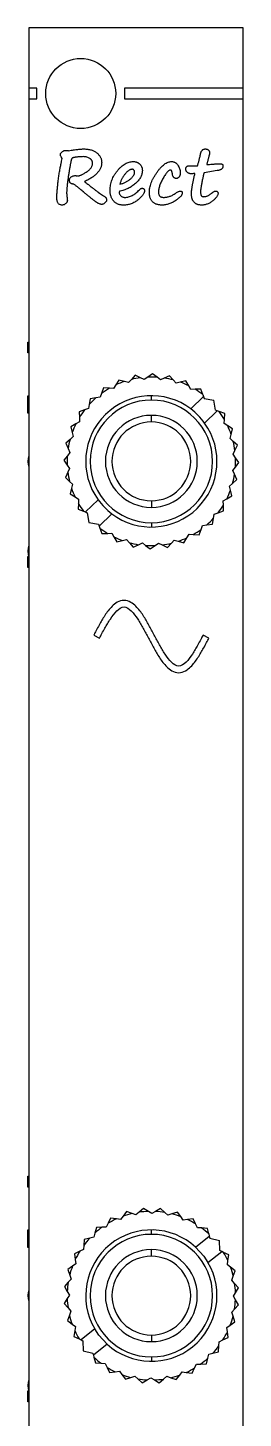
# Model space of a CAD drawing. Extents: x 340 to 677, y 434 to 562.
# Drawn here: x 513.7 to 523.5, y 498.6 to 562.1 of the extents above; entities that cross this region are included whole.
import ezdxf

# ---------------------------------------------------------------- set-up
doc = ezdxf.new("R2010")
doc.units = 0
doc.layers.get('0').update_dxf_attribs({"linetype": 'CONTINUOUS'})

msp = doc.modelspace()

# ---------------------------------------------------------------- linework, layer by layer
at = {"color": 7, "linetype": 'CONTINUOUS'}
for p, q in [((523.533, 562.119), (513.733, 562.119)), ((513.733, 562.119), (513.733, 559.369)), ((523.533, 559.369), (523.533, 562.119)), ((514.103, 559.369), (513.733, 559.369)), ((513.733, 559.369), (513.733, 558.869)), ((513.733, 558.869), (514.103, 558.869)), ((513.733, 558.869), (513.733, 436.869)), ((514.103, 558.869), (514.103, 559.369)), ((518.103, 559.369), (518.103, 558.869)), ((523.533, 559.369), (518.103, 559.369)), ((518.103, 558.869), (523.533, 558.869)), ((523.533, 558.869), (523.533, 559.369)), ((523.533, 436.869), (523.533, 558.869)), ((515.229, 556.032), (515.253, 556.154)), ((515.253, 556.154), (515.231, 556.193)), ((521.074, 555.817), (521.446, 555.817)), ((522.344, 555.596), (521.742, 555.489)), ((521.178, 555.453), (521.143, 555.453)), ((513.683, 547.269), (513.683, 547.769)), ((513.683, 547.769), (513.733, 547.769)), ((513.733, 547.269), (513.683, 547.269)), ((518.6, 546.251), (518.419, 546.059)), ((518.839, 546.137), (518.6, 546.251)), ((519.011, 546.055), (518.839, 546.137)), ((519.166, 546.165), (519.011, 546.055)), ((519.382, 546.318), (519.166, 546.165)), ((519.594, 546.16), (519.382, 546.318)), ((519.746, 546.046), (519.594, 546.16)), ((519.92, 546.124), (519.746, 546.046)), ((520.161, 546.232), (519.92, 546.124)), ((520.338, 546.035), (520.161, 546.232)), ((517.151, 545.671), (517.057, 545.424)), ((517.416, 545.657), (517.151, 545.671)), ((517.606, 545.647), (517.416, 545.657)), ((517.707, 545.808), (517.606, 545.647)), ((517.847, 546.032), (517.707, 545.808)), ((518.104, 545.967), (517.847, 546.032)), ((518.288, 545.92), (518.104, 545.967)), ((518.419, 546.059), (518.288, 545.92)), ((520.465, 545.894), (520.338, 546.035)), ((520.651, 545.936), (520.465, 545.894)), ((520.909, 545.996), (520.651, 545.936)), ((521.044, 545.768), (520.909, 545.996)), ((521.141, 545.604), (521.044, 545.768)), ((521.331, 545.61), (521.141, 545.604)), ((521.596, 545.618), (521.331, 545.61)), ((521.684, 545.368), (521.596, 545.618)), ((513.683, 544.519), (513.683, 545.319)), ((513.683, 545.319), (513.733, 545.319)), ((516.495, 544.92), (516.464, 544.732)), ((516.539, 545.181), (516.495, 544.92)), ((516.801, 545.219), (516.539, 545.181)), ((516.99, 545.246), (516.801, 545.219)), ((517.057, 545.424), (516.99, 545.246)), ((519.333, 545.119), (519.333, 545.319)), ((521.142, 544.713), (521.717, 545.274)), ((521.684, 545.368), (521.717, 545.274)), ((521.717, 545.274), (521.747, 545.189)), ((521.747, 545.189), (522.196, 545.113)), ((522.261, 544.663), (522.196, 545.113)), ((513.733, 544.519), (513.683, 544.519)), ((516.284, 544.669), (516.035, 544.581)), ((516.035, 544.581), (516.042, 544.316)), ((516.042, 544.316), (516.048, 544.126)), ((516.464, 544.732), (516.284, 544.669)), ((519.333, 544.119), (519.333, 544.419)), ((521.77, 544.069), (522.346, 544.63)), ((522.346, 544.63), (522.261, 544.663)), ((522.439, 544.595), (522.346, 544.63)), ((522.686, 544.501), (522.439, 544.595)), ((522.662, 544.046), (522.672, 544.236)), ((522.672, 544.236), (522.686, 544.501)), ((515.884, 544.029), (515.657, 543.894)), ((515.657, 543.894), (515.716, 543.636)), ((515.716, 543.636), (515.758, 543.45)), ((516.048, 544.126), (515.884, 544.029)), ((522.823, 543.945), (522.662, 544.046)), ((523.047, 543.805), (522.823, 543.945)), ((522.935, 543.364), (522.982, 543.548)), ((522.982, 543.548), (523.047, 543.805)), ((515.617, 543.323), (515.42, 543.146)), ((515.42, 543.146), (515.528, 542.905)), ((515.528, 542.905), (515.606, 542.731)), ((515.758, 543.45), (515.617, 543.323)), ((523.073, 543.233), (522.935, 543.364)), ((523.266, 543.052), (523.073, 543.233)), ((523.152, 542.813), (523.266, 543.052)), ((515.492, 542.579), (515.334, 542.367)), ((515.334, 542.367), (515.487, 542.151)), ((515.606, 542.731), (515.492, 542.579)), ((523.07, 542.641), (523.152, 542.813)), ((523.18, 542.486), (523.07, 542.641)), ((523.175, 542.059), (523.333, 542.271)), ((523.333, 542.271), (523.18, 542.486)), ((515.515, 541.824), (515.401, 541.586)), ((515.487, 542.151), (515.597, 541.996)), ((515.597, 541.996), (515.515, 541.824)), ((523.061, 541.906), (523.175, 542.059)), ((523.139, 541.733), (523.061, 541.906)), ((523.247, 541.491), (523.139, 541.733)), ((515.401, 541.586), (515.594, 541.404)), ((515.594, 541.404), (515.732, 541.273)), ((515.685, 541.089), (515.62, 540.833)), ((515.732, 541.273), (515.685, 541.089)), ((522.909, 541.187), (523.05, 541.314)), ((522.951, 541.002), (522.909, 541.187)), ((523.01, 540.744), (522.951, 541.002)), ((523.05, 541.314), (523.247, 541.491)), ((515.62, 540.833), (515.844, 540.692)), ((515.844, 540.692), (516.005, 540.591)), ((515.995, 540.401), (515.981, 540.137)), ((516.005, 540.591), (515.995, 540.401)), ((516.897, 540.569), (516.321, 540.007)), ((519.333, 540.519), (519.333, 540.219)), ((522.619, 540.511), (522.783, 540.608)), ((522.625, 540.321), (522.619, 540.511)), ((522.783, 540.608), (523.01, 540.744)), ((515.981, 540.137), (516.228, 540.043)), ((516.228, 540.043), (516.321, 540.007)), ((516.321, 540.007), (516.406, 539.975)), ((516.406, 539.975), (516.471, 539.525)), ((517.525, 539.925), (516.95, 539.363)), ((522.172, 539.717), (522.203, 539.905)), ((522.203, 539.905), (522.383, 539.968)), ((522.383, 539.968), (522.632, 540.057)), ((522.632, 540.057), (522.625, 540.321)), ((516.471, 539.525), (516.92, 539.449)), ((516.92, 539.449), (516.95, 539.363)), ((516.95, 539.363), (516.983, 539.269)), ((516.983, 539.269), (517.071, 539.02)), ((519.333, 539.519), (519.333, 539.319)), ((521.516, 538.966), (521.61, 539.214)), ((521.61, 539.214), (521.677, 539.391)), ((521.677, 539.391), (521.866, 539.419)), ((521.866, 539.419), (522.128, 539.456)), ((522.128, 539.456), (522.172, 539.717)), ((517.071, 539.02), (517.336, 539.028)), ((517.336, 539.028), (517.526, 539.033)), ((517.526, 539.033), (517.623, 538.869)), ((517.623, 538.869), (517.758, 538.642)), ((517.758, 538.642), (518.016, 538.701)), ((518.016, 538.701), (518.202, 538.744)), ((518.202, 538.744), (518.329, 538.602)), ((518.329, 538.602), (518.506, 538.405)), ((518.506, 538.405), (518.747, 538.514)), ((518.747, 538.514), (518.921, 538.591)), ((518.921, 538.591), (519.073, 538.478)), ((519.073, 538.478), (519.285, 538.319)), ((519.285, 538.319), (519.501, 538.472)), ((519.501, 538.472), (519.656, 538.583)), ((519.656, 538.583), (519.828, 538.501)), ((519.828, 538.501), (520.067, 538.386)), ((520.067, 538.386), (520.248, 538.579)), ((520.248, 538.579), (520.379, 538.717)), ((520.379, 538.717), (520.563, 538.67)), ((520.563, 538.67), (520.82, 538.605)), ((520.82, 538.605), (520.96, 538.829)), ((520.96, 538.829), (521.061, 538.99)), ((521.061, 538.99), (521.251, 538.98)), ((521.251, 538.98), (521.516, 538.966)), ((513.683, 537.469), (513.683, 537.969)), ((513.683, 537.969), (513.733, 537.969)), ((513.733, 537.469), (513.683, 537.469)), ((516.701, 534.389), (516.966, 534.248)), ((521.966, 534.248), (521.701, 534.389)), ((513.683, 509.169), (513.683, 509.669)), ((513.683, 509.669), (513.733, 509.669)), ((513.733, 509.169), (513.683, 509.169)), ((518.2, 508.055), (518.039, 507.845)), ((518.449, 507.966), (518.2, 508.055)), ((518.771, 508.027), (518.629, 507.902)), ((518.97, 508.202), (518.771, 508.027)), ((519.197, 508.066), (518.97, 508.202)), ((519.361, 507.969), (519.197, 508.066)), ((519.525, 508.064), (519.361, 507.969)), ((519.754, 508.197), (519.525, 508.064)), ((519.951, 508.019), (519.754, 508.197)), ((520.092, 507.891), (519.951, 508.019)), ((520.522, 508.038), (520.272, 507.953)), ((520.68, 507.826), (520.522, 508.038)), ((517.083, 507.342), (516.818, 507.329)), ((517.273, 507.352), (517.083, 507.342)), ((517.357, 507.522), (517.273, 507.352)), ((517.473, 507.76), (517.357, 507.522)), ((517.735, 507.721), (517.473, 507.76)), ((517.924, 507.694), (517.735, 507.721)), ((518.039, 507.845), (517.924, 507.694)), ((518.629, 507.902), (518.449, 507.966)), ((520.272, 507.953), (520.092, 507.891)), ((520.794, 507.673), (520.68, 507.826)), ((520.982, 507.698), (520.794, 507.673)), ((521.245, 507.733), (520.982, 507.698)), ((521.358, 507.494), (521.245, 507.733)), ((521.439, 507.322), (521.358, 507.494)), ((513.683, 506.419), (513.683, 507.219)), ((513.683, 507.219), (513.733, 507.219)), ((516.26, 506.779), (516.243, 506.514)), ((516.517, 506.843), (516.26, 506.779)), ((516.701, 506.889), (516.517, 506.843)), ((516.75, 507.073), (516.701, 506.889)), ((516.818, 507.329), (516.75, 507.073)), ((519.333, 507.019), (519.333, 507.219)), ((521.357, 506.434), (521.982, 506.939)), ((521.629, 507.309), (521.439, 507.322)), ((521.893, 507.292), (521.629, 507.309)), ((521.958, 507.036), (521.893, 507.292)), ((521.958, 507.036), (521.982, 506.939)), ((521.982, 506.939), (522.004, 506.851)), ((522.004, 506.851), (522.444, 506.734)), ((522.466, 506.28), (522.444, 506.734)), ((513.733, 506.419), (513.683, 506.419)), ((516.059, 506.243), (515.82, 506.13)), ((515.82, 506.13), (515.854, 505.867)), ((516.231, 506.325), (516.059, 506.243)), ((516.243, 506.514), (516.231, 506.325)), ((519.333, 506.019), (519.333, 506.319)), ((521.923, 505.734), (522.548, 506.239)), ((522.548, 506.239), (522.466, 506.28)), ((522.637, 506.196), (522.548, 506.239)), ((522.875, 506.079), (522.637, 506.196)), ((522.836, 505.817), (522.875, 506.079)), ((515.727, 505.565), (515.514, 505.407)), ((515.879, 505.679), (515.727, 505.565)), ((515.854, 505.867), (515.879, 505.679)), ((522.808, 505.629), (522.836, 505.817)), ((522.959, 505.513), (522.808, 505.629)), ((523.17, 505.352), (522.959, 505.513)), ((515.533, 504.836), (515.356, 504.64)), ((515.514, 505.407), (515.6, 505.157)), ((515.661, 504.977), (515.533, 504.836)), ((515.6, 505.157), (515.661, 504.977)), ((523.017, 504.924), (523.081, 505.103)), ((523.142, 504.781), (523.017, 504.924)), ((523.081, 505.103), (523.17, 505.352)), ((515.356, 504.64), (515.488, 504.411)), ((515.584, 504.246), (515.486, 504.083)), ((515.488, 504.411), (515.584, 504.246)), ((523.083, 504.192), (523.181, 504.355)), ((523.179, 504.027), (523.083, 504.192)), ((523.317, 504.582), (523.142, 504.781)), ((523.181, 504.355), (523.317, 504.582)), ((515.486, 504.083), (515.35, 503.855)), ((515.35, 503.855), (515.525, 503.657)), ((515.525, 503.657), (515.65, 503.514)), ((523.006, 503.461), (523.134, 503.602)), ((523.134, 503.602), (523.311, 503.798)), ((523.311, 503.798), (523.179, 504.027)), ((515.586, 503.335), (515.497, 503.085)), ((515.497, 503.085), (515.708, 502.924)), ((515.65, 503.514), (515.586, 503.335)), ((515.708, 502.924), (515.859, 502.809)), ((522.94, 502.872), (523.153, 503.03)), ((523.067, 503.28), (523.006, 503.461)), ((523.153, 503.03), (523.067, 503.28)), ((515.831, 502.621), (515.792, 502.359)), ((515.792, 502.359), (516.03, 502.242)), ((515.859, 502.809), (515.831, 502.621)), ((516.744, 502.704), (516.119, 502.198)), ((519.333, 502.419), (519.333, 502.119)), ((522.608, 502.194), (522.847, 502.308)), ((522.788, 502.759), (522.94, 502.872)), ((522.813, 502.57), (522.788, 502.759)), ((522.847, 502.308), (522.813, 502.57)), ((516.03, 502.242), (516.119, 502.198)), ((516.119, 502.198), (516.201, 502.158)), ((516.201, 502.158), (516.223, 501.704)), ((516.223, 501.704), (516.663, 501.586)), ((517.31, 502.004), (516.685, 501.498)), ((522.15, 501.594), (522.407, 501.659)), ((522.407, 501.659), (522.424, 501.923)), ((522.424, 501.923), (522.436, 502.113)), ((522.436, 502.113), (522.608, 502.194)), ((516.663, 501.586), (516.685, 501.498)), ((516.685, 501.498), (516.709, 501.402)), ((516.709, 501.402), (516.774, 501.145)), ((516.774, 501.145), (517.038, 501.128)), ((517.038, 501.128), (517.228, 501.116)), ((517.228, 501.116), (517.309, 500.944)), ((519.333, 501.419), (519.333, 501.219)), ((521.31, 500.915), (521.394, 501.086)), ((521.394, 501.086), (521.584, 501.095)), ((521.584, 501.095), (521.849, 501.108)), ((521.849, 501.108), (521.917, 501.364)), ((521.917, 501.364), (521.966, 501.548)), ((521.966, 501.548), (522.15, 501.594)), ((517.309, 500.944), (517.422, 500.705)), ((517.422, 500.705), (517.685, 500.74)), ((517.685, 500.74), (517.873, 500.765)), ((517.873, 500.765), (517.987, 500.612)), ((517.987, 500.612), (518.145, 500.399)), ((518.145, 500.399), (518.395, 500.485)), ((518.395, 500.485), (518.575, 500.546)), ((518.575, 500.546), (518.716, 500.419)), ((518.716, 500.419), (518.913, 500.241)), ((518.913, 500.241), (519.142, 500.374)), ((519.142, 500.374), (519.306, 500.469)), ((519.306, 500.469), (519.47, 500.371)), ((519.47, 500.371), (519.697, 500.235)), ((519.697, 500.235), (519.896, 500.41)), ((519.896, 500.41), (520.038, 500.536)), ((520.038, 500.536), (520.218, 500.472)), ((520.218, 500.472), (520.467, 500.383)), ((520.467, 500.383), (520.628, 500.593)), ((520.628, 500.593), (520.743, 500.744)), ((520.743, 500.744), (520.932, 500.716)), ((520.932, 500.716), (521.194, 500.678)), ((521.194, 500.678), (521.31, 500.915)), ((513.683, 499.369), (513.683, 499.869)), ((513.683, 499.869), (513.733, 499.869)), ((513.733, 499.369), (513.683, 499.369))]:
    msp.add_line(p, q, dxfattribs=at)
at = {"color": 7, "linetype": 'CONTINUOUS', "flags": 128}
for points in [[(513.733, 542.588), (513.698, 542.465), (513.683, 542.319)], [(513.683, 542.319), (513.698, 542.172), (513.733, 542.049)], [(513.733, 538.488), (513.698, 538.365), (513.683, 538.219)], [(513.683, 538.219), (513.698, 538.072), (513.726, 537.969)], [(521.357, 506.434), (521.728, 506.027), (521.923, 505.734)], [(513.733, 504.488), (513.698, 504.365), (513.683, 504.219)], [(513.683, 504.219), (513.698, 504.072), (513.733, 503.949)], [(517.31, 502.004), (516.939, 502.411), (516.744, 502.704)], [(513.733, 500.388), (513.698, 500.265), (513.683, 500.119)], [(513.683, 500.119), (513.698, 499.972), (513.726, 499.869)]]:
    msp.add_lwpolyline(points, dxfattribs=at)
at = {"color": 7, "linetype": 'CONTINUOUS'}
msp.add_circle((516.103, 559.119), 1.6, dxfattribs=at)
for centre, radius, start, end in [((519.333, 542.319), 3.85, 97.37559, 103.74334), ((519.333, 542.319), 3.85, 86.12559, 92.49334), ((519.333, 542.319), 3.85, 74.87559, 81.24334), ((519.333, 542.319), 3.85, 119.87559, 126.24334), ((519.333, 542.319), 3.85, 108.62559, 114.99334), ((519.333, 542.319), 3.85, 63.62559, 69.99334), ((519.333, 542.319), 3.85, 52.37559, 58.74334), ((519.333, 542.319), 3, 52.93639, 215.68254), ((519.333, 542.319), 3.85, 131.12559, 137.49334), ((519.333, 542.319), 2.8, 90, 270), ((519.333, 542.319), 2.8, 270, 90), ((519.333, 542.319), 3.85, 142.37559, 148.74334), ((519.333, 542.319), 2.1, 90, 270), ((519.333, 542.319), 2.1, 270, 90), ((519.333, 542.319), 3, 35.68254, 52.93639), ((519.333, 542.319), 3.85, 29.87559, 36.24334), ((519.333, 542.319), 3.85, 153.62559, 159.99334), ((519.333, 542.319), 3, 232.93639, 35.68254), ((519.333, 542.319), 1.8, 90, 270), ((519.333, 542.319), 1.8, 270, 90), ((519.333, 542.319), 3.85, 18.62559, 24.99334), ((519.333, 542.319), 3.85, 164.87559, 171.24334), ((519.333, 542.319), 3.85, 7.37559, 13.74334), ((519.333, 542.319), 3.85, 176.12559, 182.49334), ((519.333, 542.319), 3.85, 356.12559, 2.49334), ((519.333, 542.319), 3.85, 187.37559, 193.74334), ((519.333, 542.319), 3.85, 344.87559, 351.24334), ((519.333, 542.319), 3.85, 198.62559, 204.99334), ((519.333, 542.319), 3.85, 333.62559, 339.99334), ((519.333, 542.319), 3.85, 209.87559, 216.24334), ((519.333, 542.319), 3, 215.68254, 232.93639), ((519.333, 542.319), 3.85, 322.37559, 328.74334), ((519.333, 542.319), 3.85, 232.37559, 238.74334), ((519.333, 542.319), 3.85, 299.87559, 306.24334), ((519.333, 542.319), 3.85, 311.12559, 317.49334), ((519.333, 542.319), 3.85, 243.62559, 249.99334), ((519.333, 542.319), 3.85, 254.87559, 261.24334), ((519.333, 542.319), 3.85, 266.12559, 272.49334), ((519.333, 542.319), 3.85, 277.37559, 283.74334), ((519.333, 542.319), 3.85, 288.62559, 294.99334), ((519.333, 504.219), 3.85, 92.02715, 98.39491), ((519.333, 504.219), 3.85, 80.77715, 87.14491), ((519.333, 504.219), 3.85, 125.77715, 132.14491), ((519.333, 504.219), 3.85, 114.52715, 120.89491), ((519.333, 504.219), 3.85, 103.27715, 109.64491), ((519.333, 504.219), 3.85, 69.52715, 75.89491), ((519.333, 504.219), 3.85, 58.27715, 64.64491), ((519.333, 504.219), 3.85, 137.02715, 143.39491), ((519.333, 504.219), 3, 47.58796, 210.3341), ((519.333, 504.219), 2.8, 90, 270), ((519.333, 504.219), 2.8, 270, 90), ((519.333, 504.219), 3.85, 47.02715, 53.39491), ((519.333, 504.219), 3.85, 148.27715, 154.64491), ((519.333, 504.219), 2.1, 90, 270), ((519.333, 504.219), 2.1, 270, 90), ((519.333, 504.219), 3.85, 24.52715, 30.89491), ((519.333, 504.219), 3.85, 159.52715, 165.89491), ((519.333, 504.219), 3, 227.58796, 30.3341), ((519.333, 504.219), 1.8, 90, 270), ((519.333, 504.219), 1.8, 270, 90), ((519.333, 504.219), 3.85, 13.27715, 19.64491), ((519.333, 504.219), 3.85, 170.77715, 177.14491), ((519.333, 504.219), 3.85, 2.02715, 8.39491), ((519.333, 504.219), 3.85, 182.02715, 188.39491), ((519.333, 504.219), 3.85, 350.77715, 357.14491), ((519.333, 504.219), 3.85, 193.27715, 199.64491), ((519.333, 504.219), 3.85, 339.52715, 345.89491), ((519.333, 504.219), 3.85, 204.52715, 210.89491), ((519.333, 504.219), 3.85, 328.27715, 334.64491), ((519.333, 504.219), 3.85, 317.02715, 323.39491), ((519.333, 504.219), 3.85, 227.02715, 233.39491), ((519.333, 504.219), 3.85, 305.77715, 312.14491), ((519.333, 504.219), 3.85, 238.27715, 244.64491), ((519.333, 504.219), 3.85, 249.52715, 255.89491), ((519.333, 504.219), 3.85, 260.77715, 267.14491), ((519.333, 504.219), 3.85, 272.02715, 278.39491), ((519.333, 504.219), 3.85, 283.27715, 289.64491), ((519.333, 504.219), 3.85, 294.52715, 300.89491)]:
    msp.add_arc(centre, radius, start, end, dxfattribs=at)
for points, knots in [([(515.172, 556.318), (515.173, 556.331), (515.175, 556.358), (515.192, 556.395), (515.219, 556.43), (515.255, 556.46), (515.295, 556.486), (515.334, 556.504), (515.372, 556.517), (515.397, 556.518), (515.408, 556.519)], [0, 0, 0, 0, 0.116802, 0.236551, 0.362522, 0.505744, 0.650765, 0.778992, 0.89551, 1, 1, 1, 1]), ([(515.231, 556.193), (515.222, 556.206), (515.206, 556.23), (515.187, 556.264), (515.175, 556.292), (515.173, 556.31), (515.172, 556.318)], [0, 0, 0, 0, 0.338004, 0.613124, 0.832746, 1, 1, 1, 1]), ([(515.408, 556.519), (515.42, 556.519), (515.446, 556.519), (515.472, 556.516), (515.487, 556.514)], [0, 0, 0, 0, 0.444921, 1, 1, 1, 1]), ([(516.218, 556.234), (516.183, 556.234), (516.116, 556.233), (516.022, 556.228), (515.938, 556.22), (515.875, 556.21), (515.83, 556.201), (515.802, 556.195), (515.778, 556.19), (515.757, 556.185), (515.741, 556.181), (515.728, 556.176), (515.719, 556.173), (515.711, 556.169), (515.706, 556.161), (515.698, 556.15), (515.691, 556.134), (515.683, 556.118), (515.677, 556.099), (515.671, 556.076), (515.663, 556.046), (515.655, 556.006), (515.645, 555.959), (515.634, 555.903), (515.622, 555.84), (515.604, 555.743), (515.581, 555.613), (515.555, 555.451), (515.53, 555.28), (515.511, 555.135), (515.496, 555.019), (515.487, 554.938), (515.479, 554.862), (515.472, 554.792), (515.467, 554.728), (515.464, 554.67), (515.461, 554.619), (515.46, 554.586), (515.46, 554.571)], [0, 0, 0, 0, 0.04922, 0.093576, 0.133149, 0.167824, 0.183129, 0.196551, 0.208271, 0.217934, 0.226177, 0.232328, 0.236855, 0.239588, 0.244239, 0.250351, 0.258526, 0.268283, 0.275472, 0.286613, 0.301335, 0.320044, 0.342795, 0.369315, 0.399605, 0.433711, 0.507455, 0.58459, 0.665129, 0.749083, 0.790418, 0.828877, 0.864463, 0.897181, 0.92727, 0.954271, 0.978672, 1, 1, 1, 1]), ([(515.487, 556.514), (515.494, 556.513), (515.507, 556.511), (515.524, 556.509), (515.536, 556.508), (515.543, 556.507), (515.545, 556.507)], [0, 0, 0, 0, 0.371491, 0.664416, 0.871369, 1, 1, 1, 1]), ([(515.545, 556.507), (515.585, 556.513), (515.662, 556.525), (515.773, 556.542), (515.875, 556.555), (515.967, 556.566), (516.05, 556.576), (516.124, 556.581), (516.188, 556.586), (516.228, 556.587), (516.246, 556.587)], [0, 0, 0, 0, 0.172211, 0.331376, 0.476605, 0.608022, 0.726433, 0.831028, 0.921979, 1, 1, 1, 1]), ([(516.646, 555.947), (516.646, 555.957), (516.645, 555.976), (516.64, 556.004), (516.63, 556.031), (516.617, 556.057), (516.599, 556.082), (516.578, 556.106), (516.553, 556.129), (516.516, 556.158), (516.461, 556.189), (516.387, 556.216), (516.305, 556.231), (516.248, 556.233), (516.218, 556.234)], [0, 0, 0, 0, 0.051151, 0.101363, 0.1509, 0.202052, 0.254525, 0.310642, 0.369175, 0.431295, 0.562142, 0.697973, 0.843091, 1, 1, 1, 1]), ([(516.246, 556.587), (516.277, 556.586), (516.337, 556.585), (516.424, 556.576), (516.507, 556.562), (516.584, 556.543), (516.657, 556.518), (516.724, 556.486), (516.787, 556.449), (516.844, 556.407), (516.895, 556.36), (516.94, 556.311), (516.978, 556.259), (517.01, 556.204), (517.033, 556.146), (517.051, 556.086), (517.061, 556.023), (517.062, 555.98), (517.063, 555.959)], [0, 0, 0, 0, 0.080011, 0.155993, 0.2283, 0.297343, 0.363736, 0.428089, 0.491001, 0.552803, 0.613115, 0.67065, 0.726377, 0.780499, 0.834492, 0.888402, 0.943419, 1, 1, 1, 1]), ([(521.446, 555.817), (521.452, 555.836), (521.463, 555.874), (521.48, 555.933), (521.497, 555.996), (521.515, 556.063), (521.532, 556.135), (521.55, 556.21), (521.568, 556.29), (521.58, 556.345), (521.586, 556.373)], [0, 0, 0, 0, 0.100375, 0.207704, 0.321769, 0.443662, 0.571487, 0.707162, 0.8505, 1, 1, 1, 1]), ([(521.586, 556.373), (521.59, 556.39), (521.598, 556.422), (521.616, 556.466), (521.637, 556.503), (521.663, 556.533), (521.691, 556.558), (521.725, 556.574), (521.762, 556.585), (521.788, 556.586), (521.801, 556.587)], [0, 0, 0, 0, 0.156469, 0.298127, 0.42611, 0.544091, 0.655691, 0.765809, 0.878691, 1, 1, 1, 1]), ([(521.801, 556.587), (521.816, 556.586), (521.844, 556.585), (521.884, 556.574), (521.919, 556.555), (521.947, 556.53), (521.97, 556.501), (521.987, 556.47), (521.997, 556.436), (521.998, 556.413), (521.999, 556.402)], [0, 0, 0, 0, 0.146541, 0.281073, 0.407331, 0.533196, 0.657386, 0.772514, 0.886523, 1, 1, 1, 1]), ([(521.999, 556.402), (521.999, 556.4), (521.998, 556.396), (521.997, 556.386), (521.994, 556.374), (521.99, 556.357), (521.985, 556.338), (521.98, 556.313), (521.972, 556.286), (521.965, 556.255), (521.955, 556.22), (521.946, 556.182), (521.934, 556.139), (521.922, 556.093), (521.908, 556.044), (521.895, 555.99), (521.879, 555.933), (521.868, 555.894), (521.863, 555.874)], [0, 0, 0, 0, 0.009222, 0.025967, 0.050452, 0.08051, 0.118345, 0.163532, 0.215611, 0.274367, 0.339802, 0.412803, 0.493606, 0.580852, 0.675014, 0.776505, 0.884913, 1, 1, 1, 1]), ([(515.012, 554.349), (515.012, 554.372), (515.012, 554.42), (515.015, 554.497), (515.02, 554.579), (515.026, 554.669), (515.035, 554.764), (515.045, 554.867), (515.057, 554.976), (515.075, 555.129), (515.099, 555.317), (515.133, 555.533), (515.168, 555.736), (515.195, 555.866), (515.209, 555.928)], [0, 0, 0, 0, 0.043679, 0.091465, 0.143386, 0.199464, 0.260028, 0.324746, 0.393658, 0.466734, 0.613157, 0.750829, 0.879714, 1, 1, 1, 1]), ([(515.209, 555.928), (515.212, 555.946), (515.219, 555.981), (515.226, 556.016), (515.229, 556.032)], [0, 0, 0, 0, 0.531597, 1, 1, 1, 1]), ([(515.966, 555.35), (515.976, 555.351), (515.998, 555.353), (516.033, 555.362), (516.073, 555.376), (516.12, 555.396), (516.171, 555.422), (516.229, 555.453), (516.292, 555.49), (516.359, 555.53), (516.425, 555.574), (516.484, 555.622), (516.534, 555.672), (516.575, 555.723), (516.607, 555.777), (516.63, 555.832), (516.644, 555.889), (516.645, 555.928), (516.646, 555.947)], [0, 0, 0, 0, 0.03077, 0.068145, 0.112611, 0.164457, 0.224555, 0.292342, 0.367895, 0.451717, 0.53648, 0.614274, 0.686916, 0.754902, 0.818169, 0.879353, 0.939633, 1, 1, 1, 1]), ([(517.063, 555.959), (517.062, 555.938), (517.061, 555.896), (517.05, 555.833), (517.034, 555.771), (517.011, 555.71), (516.98, 555.65), (516.943, 555.591), (516.9, 555.532), (516.85, 555.475), (516.794, 555.42), (516.734, 555.366), (516.669, 555.316), (516.6, 555.268), (516.526, 555.222), (516.447, 555.18), (516.365, 555.139), (516.307, 555.114), (516.278, 555.102)], [0, 0, 0, 0, 0.05144, 0.102638, 0.154549, 0.207315, 0.262004, 0.318779, 0.377641, 0.439762, 0.50375, 0.569286, 0.636069, 0.704593, 0.775066, 0.84784, 0.922765, 1, 1, 1, 1]), ([(517.448, 554.705), (517.448, 554.744), (517.45, 554.823), (517.467, 554.939), (517.493, 555.054), (517.53, 555.166), (517.578, 555.277), (517.636, 555.385), (517.705, 555.492), (517.782, 555.595), (517.865, 555.691), (517.951, 555.776), (518.039, 555.848), (518.128, 555.907), (518.22, 555.953), (518.312, 555.985), (518.406, 556.006), (518.47, 556.009), (518.501, 556.01)], [0, 0, 0, 0, 0.064451, 0.128353, 0.192432, 0.257074, 0.322629, 0.389682, 0.459077, 0.530704, 0.601204, 0.667278, 0.729031, 0.787398, 0.842542, 0.896014, 0.948089, 1, 1, 1, 1]), ([(518.458, 555.657), (518.445, 555.656), (518.42, 555.655), (518.381, 555.644), (518.341, 555.627), (518.301, 555.603), (518.26, 555.571), (518.217, 555.535), (518.174, 555.49), (518.13, 555.44), (518.088, 555.386), (518.049, 555.33), (518.013, 555.274), (517.982, 555.217), (517.954, 555.159), (517.93, 555.099), (517.91, 555.04), (517.9, 554.999), (517.894, 554.979)], [0, 0, 0, 0, 0.0401557, 0.083134, 0.1291015, 0.1796934, 0.2352298, 0.2961134, 0.3625863, 0.4357176, 0.5107245, 0.5840153, 0.655367, 0.7262056, 0.795793, 0.8639096, 0.9322443, 1, 1, 1, 1]), ([(518.922, 555.601), (518.921, 555.576), (518.919, 555.527), (518.906, 555.453), (518.883, 555.381), (518.852, 555.309), (518.812, 555.239), (518.763, 555.169), (518.705, 555.101), (518.639, 555.034), (518.567, 554.97), (518.488, 554.91), (518.405, 554.856), (518.317, 554.807), (518.223, 554.763), (518.125, 554.725), (518.022, 554.691), (517.951, 554.673), (517.915, 554.665)], [0, 0, 0, 0, 0.050053, 0.100453, 0.151302, 0.203962, 0.259058, 0.316386, 0.377176, 0.441345, 0.507559, 0.574036, 0.641342, 0.709509, 0.779296, 0.850865, 0.924163, 1, 1, 1, 1]), ([(518.569, 555.525), (518.569, 555.534), (518.568, 555.552), (518.562, 555.576), (518.553, 555.6), (518.538, 555.619), (518.522, 555.636), (518.503, 555.648), (518.481, 555.656), (518.466, 555.657), (518.458, 555.657)], [0, 0, 0, 0, 0.140491, 0.271382, 0.398119, 0.524802, 0.645888, 0.7625, 0.877367, 1, 1, 1, 1]), ([(518.501, 556.01), (518.517, 556.009), (518.547, 556.009), (518.591, 556.003), (518.633, 555.993), (518.673, 555.981), (518.71, 555.963), (518.745, 555.942), (518.777, 555.917), (518.807, 555.889), (518.833, 555.858), (518.857, 555.826), (518.877, 555.792), (518.894, 555.756), (518.907, 555.72), (518.916, 555.681), (518.921, 555.641), (518.921, 555.614), (518.922, 555.601)], [0, 0, 0, 0, 0.070278, 0.13796, 0.202942, 0.266414, 0.328887, 0.390141, 0.451655, 0.514814, 0.577562, 0.638161, 0.698369, 0.757109, 0.816968, 0.876574, 0.937345, 1, 1, 1, 1]), ([(519.242, 554.596), (519.244, 554.632), (519.246, 554.705), (519.263, 554.815), (519.29, 554.927), (519.328, 555.041), (519.377, 555.157), (519.437, 555.275), (519.507, 555.396), (519.586, 555.515), (519.67, 555.629), (519.756, 555.73), (519.842, 555.816), (519.927, 555.886), (520.012, 555.941), (520.097, 555.98), (520.182, 556.005), (520.239, 556.008), (520.267, 556.01)], [0, 0, 0, 0, 0.057453, 0.116795, 0.178313, 0.242751, 0.309925, 0.38067, 0.455166, 0.533917, 0.611136, 0.682066, 0.746336, 0.805213, 0.858988, 0.908538, 0.955311, 1, 1, 1, 1]), ([(520.212, 555.625), (520.201, 555.624), (520.176, 555.621), (520.139, 555.602), (520.101, 555.572), (520.059, 555.53), (520.016, 555.477), (519.97, 555.413), (519.92, 555.338), (519.87, 555.252), (519.822, 555.163), (519.778, 555.075), (519.741, 554.989), (519.712, 554.906), (519.688, 554.826), (519.671, 554.749), (519.662, 554.674), (519.66, 554.625), (519.659, 554.602)], [0, 0, 0, 0, 0.028127, 0.06103, 0.100865, 0.149079, 0.205109, 0.270489, 0.345102, 0.428657, 0.514635, 0.595953, 0.672785, 0.745585, 0.814098, 0.87918, 0.94125, 1, 1, 1, 1]), ([(520.293, 555.463), (520.291, 555.476), (520.288, 555.499), (520.281, 555.532), (520.273, 555.56), (520.264, 555.584), (520.253, 555.602), (520.241, 555.615), (520.227, 555.624), (520.217, 555.625), (520.212, 555.625)], [0, 0, 0, 0, 0.19774, 0.371472, 0.518968, 0.647125, 0.753576, 0.844689, 0.924223, 1, 1, 1, 1]), ([(520.267, 556.01), (520.28, 556.009), (520.306, 556.008), (520.344, 556), (520.381, 555.988), (520.416, 555.97), (520.449, 555.947), (520.482, 555.92), (520.512, 555.887), (520.55, 555.837), (520.59, 555.771), (520.626, 555.688), (520.649, 555.603), (520.651, 555.545), (520.653, 555.516)], [0, 0, 0, 0, 0.057699, 0.11345, 0.169694, 0.226089, 0.284919, 0.346429, 0.410908, 0.480016, 0.617782, 0.748714, 0.874939, 1, 1, 1, 1]), ([(520.909, 555.672), (520.909, 555.683), (520.91, 555.705), (520.919, 555.735), (520.931, 555.761), (520.95, 555.782), (520.974, 555.798), (521.003, 555.81), (521.037, 555.816), (521.062, 555.817), (521.074, 555.817)], [0, 0, 0, 0, 0.135458, 0.256905, 0.367963, 0.47768, 0.589004, 0.711116, 0.846705, 1, 1, 1, 1]), ([(521.143, 555.453), (521.13, 555.454), (521.104, 555.455), (521.065, 555.465), (521.026, 555.482), (520.987, 555.504), (520.952, 555.533), (520.926, 555.573), (520.912, 555.62), (520.91, 555.654), (520.909, 555.672)], [0, 0, 0, 0, 0.106707, 0.217592, 0.336004, 0.463118, 0.59096, 0.716215, 0.849749, 1, 1, 1, 1]), ([(521.863, 555.874), (521.905, 555.877), (521.986, 555.883), (522.099, 555.891), (522.196, 555.898), (522.278, 555.903), (522.345, 555.908), (522.397, 555.911), (522.433, 555.913), (522.452, 555.913), (522.459, 555.914)], [0, 0, 0, 0, 0.215042, 0.404, 0.567773, 0.705464, 0.817969, 0.904399, 0.964807, 1, 1, 1, 1]), ([(522.608, 555.787), (522.607, 555.775), (522.606, 555.751), (522.592, 555.717), (522.571, 555.688), (522.542, 555.662), (522.504, 555.64), (522.458, 555.621), (522.404, 555.606), (522.365, 555.599), (522.344, 555.596)], [0, 0, 0, 0, 0.1019245, 0.1999079, 0.2998416, 0.4074533, 0.5285827, 0.6673306, 0.8236804, 1, 1, 1, 1]), ([(522.459, 555.914), (522.473, 555.913), (522.498, 555.913), (522.532, 555.908), (522.559, 555.9), (522.579, 555.889), (522.593, 555.87), (522.602, 555.848), (522.607, 555.819), (522.607, 555.798), (522.608, 555.787)], [0, 0, 0, 0, 0.179534, 0.325969, 0.44423, 0.538404, 0.626184, 0.729786, 0.852754, 1, 1, 1, 1]), ([(515.589, 555.163), (515.59, 555.177), (515.591, 555.204), (515.608, 555.243), (515.634, 555.279), (515.67, 555.309), (515.711, 555.336), (515.756, 555.355), (515.805, 555.366), (515.838, 555.368), (515.855, 555.369)], [0, 0, 0, 0, 0.110356, 0.220089, 0.336406, 0.464754, 0.599054, 0.73115, 0.863005, 1, 1, 1, 1]), ([(515.767, 554.984), (515.753, 554.985), (515.727, 554.986), (515.69, 554.994), (515.658, 555.008), (515.632, 555.028), (515.612, 555.054), (515.598, 555.086), (515.59, 555.123), (515.589, 555.149), (515.589, 555.163)], [0, 0, 0, 0, 0.14532, 0.272594, 0.389985, 0.500478, 0.6099, 0.725721, 0.85468, 1, 1, 1, 1]), ([(516.229, 554.626), (516.204, 554.647), (516.154, 554.689), (516.082, 554.748), (516.016, 554.801), (515.956, 554.849), (515.901, 554.891), (515.851, 554.927), (515.808, 554.958), (515.78, 554.976), (515.767, 554.984)], [0, 0, 0, 0, 0.171983, 0.331366, 0.476836, 0.607865, 0.726354, 0.831153, 0.922118, 1, 1, 1, 1]), ([(515.855, 555.369), (515.865, 555.368), (515.887, 555.368), (515.908, 555.363), (515.919, 555.36)], [0, 0, 0, 0, 0.480142, 1, 1, 1, 1]), ([(515.919, 555.36), (515.928, 555.357), (515.944, 555.353), (515.96, 555.351), (515.966, 555.35)], [0, 0, 0, 0, 0.608266, 1, 1, 1, 1]), ([(516.278, 555.102), (516.326, 555.063), (516.419, 554.987), (516.554, 554.878), (516.68, 554.779), (516.797, 554.69), (516.905, 554.61), (517.004, 554.54), (517.094, 554.48), (517.152, 554.444), (517.179, 554.427)], [0, 0, 0, 0, 0.165464, 0.318772, 0.46119, 0.591842, 0.711031, 0.818793, 0.914928, 1, 1, 1, 1]), ([(517.894, 554.979), (517.916, 554.984), (517.96, 554.993), (518.024, 555.012), (518.086, 555.035), (518.146, 555.062), (518.204, 555.093), (518.26, 555.127), (518.314, 555.166), (518.365, 555.206), (518.412, 555.249), (518.454, 555.291), (518.489, 555.332), (518.518, 555.373), (518.541, 555.412), (518.557, 555.45), (518.568, 555.488), (518.569, 555.513), (518.569, 555.525)], [0, 0, 0, 0, 0.0739857, 0.146319, 0.2184855, 0.2895671, 0.3610808, 0.4328605, 0.5044741, 0.5770786, 0.6470009, 0.7118256, 0.7706549, 0.8242539, 0.8733899, 0.9188889, 0.9605769, 1, 1, 1, 1]), ([(520.48, 555.241), (520.468, 555.241), (520.443, 555.242), (520.408, 555.253), (520.377, 555.271), (520.352, 555.296), (520.33, 555.328), (520.313, 555.367), (520.3, 555.412), (520.296, 555.445), (520.293, 555.463)], [0, 0, 0, 0, 0.118329, 0.228669, 0.334244, 0.443896, 0.560876, 0.691377, 0.836619, 1, 1, 1, 1]), ([(520.653, 555.516), (520.652, 555.503), (520.652, 555.479), (520.65, 555.443), (520.644, 555.411), (520.639, 555.381), (520.63, 555.355), (520.621, 555.333), (520.608, 555.313), (520.59, 555.293), (520.566, 555.273), (520.538, 555.254), (520.509, 555.243), (520.49, 555.241), (520.48, 555.241)], [0, 0, 0, 0, 0.107886, 0.206302, 0.295869, 0.377764, 0.453409, 0.5215, 0.583645, 0.642438, 0.747424, 0.840641, 0.923338, 1, 1, 1, 1]), ([(521.166, 554.54), (521.166, 554.551), (521.166, 554.572), (521.168, 554.607), (521.171, 554.645), (521.176, 554.686), (521.181, 554.732), (521.188, 554.78), (521.196, 554.833), (521.206, 554.889), (521.216, 554.948), (521.228, 555.011), (521.241, 555.078), (521.256, 555.149), (521.271, 555.223), (521.289, 555.3), (521.306, 555.382), (521.319, 555.437), (521.326, 555.465)], [0, 0, 0, 0, 0.032517, 0.069355, 0.109989, 0.154486, 0.202813, 0.255576, 0.31166, 0.372208, 0.436614, 0.504978, 0.577208, 0.653933, 0.734528, 0.819106, 0.907557, 1, 1, 1, 1]), ([(521.326, 555.465), (521.309, 555.463), (521.279, 555.46), (521.239, 555.456), (521.206, 555.454), (521.186, 555.453), (521.178, 555.453)], [0, 0, 0, 0, 0.332732, 0.611016, 0.830981, 1, 1, 1, 1]), ([(521.742, 555.489), (521.741, 555.487), (521.735, 555.48), (521.731, 555.461), (521.722, 555.432), (521.713, 555.391), (521.701, 555.338), (521.688, 555.273), (521.672, 555.196), (521.655, 555.111), (521.639, 555.025), (521.624, 554.945), (521.611, 554.874), (521.601, 554.813), (521.593, 554.76), (521.587, 554.717), (521.583, 554.683), (521.582, 554.664), (521.582, 554.656)], [0, 0, 0, 0, 0.008835, 0.030627, 0.066791, 0.116368, 0.180381, 0.258583, 0.350529, 0.456221, 0.563534, 0.659415, 0.744337, 0.817734, 0.879709, 0.930853, 0.971116, 1, 1, 1, 1]), ([(515.256, 554.023), (515.236, 554.023), (515.2, 554.025), (515.149, 554.041), (515.105, 554.067), (515.071, 554.104), (515.043, 554.151), (515.025, 554.208), (515.014, 554.275), (515.012, 554.323), (515.012, 554.349)], [0, 0, 0, 0, 0.1235996, 0.235645, 0.3417824, 0.4479639, 0.5622513, 0.6899908, 0.8345252, 1, 1, 1, 1]), ([(515.46, 554.571), (515.461, 554.536), (515.462, 554.47), (515.473, 554.405), (515.477, 554.374)], [0, 0, 0, 0, 0.5272403, 1, 1, 1, 1]), ([(515.477, 554.374), (515.482, 554.347), (515.49, 554.297), (515.492, 554.246), (515.492, 554.223)], [0, 0, 0, 0, 0.541869, 1, 1, 1, 1]), ([(517.066, 554.055), (517.05, 554.056), (517.014, 554.058), (516.959, 554.075), (516.902, 554.102), (516.852, 554.133), (516.81, 554.163), (516.774, 554.189), (516.735, 554.217), (516.693, 554.25), (516.647, 554.285), (516.598, 554.323), (516.546, 554.364), (516.492, 554.407), (516.44, 554.449), (516.392, 554.488), (516.35, 554.522), (516.315, 554.552), (516.284, 554.576), (516.261, 554.597), (516.243, 554.613), (516.233, 554.622), (516.229, 554.626)], [0, 0, 0, 0, 0.049617, 0.104021, 0.16586, 0.235128, 0.274016, 0.317106, 0.364969, 0.416542, 0.472998, 0.533178, 0.597857, 0.667034, 0.734383, 0.794484, 0.846885, 0.892656, 0.930111, 0.96094, 0.9841, 1, 1, 1, 1]), ([(517.179, 554.427), (517.196, 554.416), (517.227, 554.395), (517.262, 554.354), (517.284, 554.307), (517.286, 554.274), (517.287, 554.257)], [0, 0, 0, 0, 0.282419, 0.529085, 0.764591, 1, 1, 1, 1]), ([(518.059, 554.023), (518.036, 554.023), (517.99, 554.024), (517.925, 554.033), (517.863, 554.047), (517.805, 554.066), (517.75, 554.092), (517.699, 554.123), (517.653, 554.16), (517.61, 554.202), (517.572, 554.25), (517.538, 554.302), (517.51, 554.358), (517.488, 554.419), (517.469, 554.485), (517.456, 554.554), (517.449, 554.628), (517.448, 554.679), (517.448, 554.705)], [0, 0, 0, 0, 0.06665, 0.130389, 0.191256, 0.249849, 0.307479, 0.364662, 0.421709, 0.479371, 0.538073, 0.597361, 0.657781, 0.720072, 0.785159, 0.853392, 0.924689, 1, 1, 1, 1]), ([(517.915, 554.665), (517.907, 554.662), (517.893, 554.658), (517.876, 554.645), (517.866, 554.625), (517.865, 554.611), (517.864, 554.604)], [0, 0, 0, 0, 0.27283, 0.507705, 0.743149, 1, 1, 1, 1]), ([(517.864, 554.604), (517.865, 554.59), (517.867, 554.563), (517.882, 554.523), (517.904, 554.484), (517.935, 554.447), (517.973, 554.415), (518.018, 554.392), (518.07, 554.377), (518.106, 554.376), (518.125, 554.375)], [0, 0, 0, 0, 0.105127, 0.212913, 0.328722, 0.454789, 0.585538, 0.716364, 0.851972, 1, 1, 1, 1]), ([(519.018, 554.68), (519.017, 554.665), (519.015, 554.633), (519, 554.586), (518.976, 554.537), (518.944, 554.486), (518.902, 554.433), (518.851, 554.378), (518.791, 554.321), (518.724, 554.263), (518.65, 554.207), (518.573, 554.157), (518.493, 554.116), (518.411, 554.082), (518.326, 554.055), (518.239, 554.036), (518.15, 554.025), (518.089, 554.023), (518.059, 554.023)], [0, 0, 0, 0, 0.035966, 0.075015, 0.118178, 0.166592, 0.220721, 0.280762, 0.347019, 0.420283, 0.495469, 0.56886, 0.640973, 0.712201, 0.783028, 0.854242, 0.926353, 1, 1, 1, 1]), ([(518.125, 554.375), (518.153, 554.376), (518.21, 554.378), (518.294, 554.396), (518.378, 554.423), (518.462, 554.462), (518.545, 554.511), (518.629, 554.572), (518.712, 554.643), (518.765, 554.697), (518.792, 554.724)], [0, 0, 0, 0, 0.108355, 0.218566, 0.332199, 0.450989, 0.575794, 0.708408, 0.849838, 1, 1, 1, 1]), ([(518.792, 554.724), (518.802, 554.734), (518.821, 554.754), (518.854, 554.775), (518.885, 554.789), (518.907, 554.791), (518.917, 554.792)], [0, 0, 0, 0, 0.298598, 0.558332, 0.788957, 1, 1, 1, 1]), ([(518.917, 554.792), (518.925, 554.792), (518.94, 554.791), (518.961, 554.785), (518.979, 554.777), (518.994, 554.764), (519.005, 554.748), (519.012, 554.728), (519.018, 554.705), (519.018, 554.689), (519.018, 554.68)], [0, 0, 0, 0, 0.136223, 0.259008, 0.371555, 0.482303, 0.592255, 0.713117, 0.846454, 1, 1, 1, 1]), ([(519.817, 554.023), (519.794, 554.023), (519.75, 554.024), (519.686, 554.031), (519.625, 554.043), (519.57, 554.059), (519.518, 554.081), (519.47, 554.107), (519.427, 554.138), (519.388, 554.174), (519.354, 554.214), (519.324, 554.257), (519.298, 554.305), (519.278, 554.356), (519.262, 554.411), (519.25, 554.469), (519.244, 554.531), (519.243, 554.574), (519.242, 554.596)], [0, 0, 0, 0, 0.0737085, 0.1434477, 0.2097278, 0.2724469, 0.3321909, 0.3908473, 0.448268, 0.5049948, 0.5614495, 0.6186885, 0.6763539, 0.7358939, 0.7974206, 0.8614702, 0.9289977, 1, 1, 1, 1]), ([(519.659, 554.602), (519.66, 554.584), (519.661, 554.55), (519.673, 554.503), (519.692, 554.463), (519.72, 554.43), (519.755, 554.405), (519.798, 554.387), (519.849, 554.377), (519.885, 554.376), (519.905, 554.375)], [0, 0, 0, 0, 0.13927, 0.263512, 0.376009, 0.485717, 0.595527, 0.716465, 0.849055, 1, 1, 1, 1]), ([(520.749, 554.57), (520.748, 554.559), (520.746, 554.535), (520.73, 554.498), (520.706, 554.459), (520.673, 554.418), (520.63, 554.375), (520.578, 554.329), (520.516, 554.28), (520.447, 554.23), (520.374, 554.182), (520.297, 554.14), (520.219, 554.103), (520.141, 554.074), (520.061, 554.051), (519.981, 554.034), (519.899, 554.025), (519.844, 554.023), (519.817, 554.023)], [0, 0, 0, 0, 0.029666, 0.064135, 0.103723, 0.149641, 0.203016, 0.26362, 0.332017, 0.408385, 0.48738, 0.563975, 0.638576, 0.712176, 0.784268, 0.856389, 0.927966, 1, 1, 1, 1]), ([(519.905, 554.375), (519.927, 554.376), (519.973, 554.377), (520.041, 554.386), (520.109, 554.402), (520.178, 554.423), (520.246, 554.451), (520.315, 554.484), (520.384, 554.524), (520.429, 554.554), (520.451, 554.57)], [0, 0, 0, 0, 0.114738, 0.231219, 0.349655, 0.471321, 0.59588, 0.725369, 0.859646, 1, 1, 1, 1]), ([(520.451, 554.57), (520.471, 554.584), (520.508, 554.61), (520.563, 554.639), (520.612, 554.659), (520.642, 554.662), (520.656, 554.664)], [0, 0, 0, 0, 0.322699, 0.593753, 0.818069, 1, 1, 1, 1]), ([(520.656, 554.664), (520.663, 554.663), (520.677, 554.663), (520.696, 554.658), (520.713, 554.651), (520.727, 554.641), (520.737, 554.627), (520.743, 554.611), (520.748, 554.592), (520.749, 554.578), (520.749, 554.57)], [0, 0, 0, 0, 0.143396, 0.273309, 0.389506, 0.49863, 0.61041, 0.726607, 0.853285, 1, 1, 1, 1]), ([(521.628, 554.023), (521.61, 554.023), (521.575, 554.024), (521.523, 554.03), (521.475, 554.041), (521.43, 554.055), (521.388, 554.074), (521.35, 554.097), (521.315, 554.124), (521.284, 554.156), (521.255, 554.191), (521.231, 554.23), (521.211, 554.273), (521.194, 554.32), (521.181, 554.37), (521.172, 554.424), (521.167, 554.481), (521.166, 554.52), (521.166, 554.54)], [0, 0, 0, 0, 0.068992, 0.134659, 0.196818, 0.256026, 0.312929, 0.369121, 0.424543, 0.480898, 0.5376, 0.595531, 0.654952, 0.716991, 0.782347, 0.850979, 0.923422, 1, 1, 1, 1]), ([(521.582, 554.656), (521.583, 554.634), (521.583, 554.595), (521.589, 554.541), (521.597, 554.497), (521.61, 554.463), (521.628, 554.437), (521.651, 554.419), (521.679, 554.409), (521.699, 554.408), (521.71, 554.407)], [0, 0, 0, 0, 0.203126, 0.373737, 0.514655, 0.625696, 0.719922, 0.80812, 0.899458, 1, 1, 1, 1]), ([(522.383, 554.567), (522.383, 554.554), (522.381, 554.527), (522.369, 554.486), (522.35, 554.444), (522.322, 554.401), (522.288, 554.356), (522.246, 554.311), (522.197, 554.264), (522.141, 554.217), (522.081, 554.172), (522.019, 554.132), (521.956, 554.098), (521.892, 554.071), (521.827, 554.049), (521.762, 554.034), (521.695, 554.024), (521.651, 554.023), (521.628, 554.023)], [0, 0, 0, 0, 0.039361, 0.081497, 0.127779, 0.178064, 0.234291, 0.29646, 0.364628, 0.439445, 0.51585, 0.589507, 0.661146, 0.730424, 0.798209, 0.865787, 0.932664, 1, 1, 1, 1]), ([(521.71, 554.407), (521.726, 554.408), (521.757, 554.408), (521.804, 554.415), (521.849, 554.425), (521.895, 554.44), (521.944, 554.463), (521.999, 554.496), (522.06, 554.539), (522.102, 554.572), (522.125, 554.59)], [0, 0, 0, 0, 0.102678, 0.203013, 0.303626, 0.403681, 0.516738, 0.653233, 0.813799, 1, 1, 1, 1]), ([(522.125, 554.59), (522.139, 554.601), (522.164, 554.621), (522.204, 554.645), (522.24, 554.66), (522.264, 554.663), (522.274, 554.664)], [0, 0, 0, 0, 0.3140162, 0.5812656, 0.8092599, 1, 1, 1, 1]), ([(522.274, 554.664), (522.282, 554.663), (522.297, 554.662), (522.319, 554.658), (522.338, 554.648), (522.354, 554.635), (522.367, 554.62), (522.377, 554.604), (522.382, 554.586), (522.383, 554.574), (522.383, 554.567)], [0, 0, 0, 0, 0.1458729, 0.2793887, 0.4080158, 0.5335957, 0.6563644, 0.7714536, 0.8849108, 1, 1, 1, 1]), ([(515.492, 554.223), (515.492, 554.212), (515.49, 554.19), (515.474, 554.157), (515.45, 554.124), (515.418, 554.091), (515.382, 554.061), (515.341, 554.039), (515.299, 554.025), (515.27, 554.023), (515.256, 554.023)], [0, 0, 0, 0, 0.093623, 0.198017, 0.319099, 0.460759, 0.606391, 0.740803, 0.870781, 1, 1, 1, 1]), ([(517.287, 554.257), (517.286, 554.246), (517.284, 554.223), (517.269, 554.188), (517.244, 554.154), (517.211, 554.122), (517.175, 554.093), (517.138, 554.071), (517.102, 554.057), (517.078, 554.055), (517.066, 554.055)], [0, 0, 0, 0, 0.105209, 0.219421, 0.347426, 0.495686, 0.643889, 0.77469, 0.89212, 1, 1, 1, 1]), ([(521.701, 534.389), (521.665, 534.321), (521.601, 534.2), (521.453, 533.926), (521.344, 533.737), (521.164, 533.443), (520.928, 533.123), (520.583, 532.892), (520.24, 533.121), (519.951, 533.516), (519.702, 533.943), (519.466, 534.388), (519.228, 534.838), (518.969, 535.283), (518.708, 535.642), (518.417, 535.894), (518.083, 536.006), (517.75, 535.895), (517.458, 535.642), (517.251, 535.358), (517.065, 535.055), (516.951, 534.856), (516.802, 534.579), (516.737, 534.458), (516.701, 534.389)], [0.0831105, 0.0831105, 0.0831105, 0.0831105, 0.1091661, 0.1352217, 0.1612773, 0.1873329, 0.2394441, 0.2915552, 0.3436664, 0.3957776, 0.4478888, 0.5, 0.5521112, 0.6042224, 0.6563336, 0.6823892, 0.7084448, 0.7345004, 0.7605559, 0.8126671, 0.8387227, 0.8647783, 0.8908339, 0.9168895, 0.9168895, 0.9168895, 0.9168895]), ([(516.966, 534.248), (517.002, 534.317), (517.066, 534.438), (517.214, 534.712), (517.323, 534.9), (517.503, 535.194), (517.739, 535.515), (518.084, 535.745), (518.427, 535.517), (518.716, 535.122), (518.965, 534.694), (519.201, 534.249), (519.439, 533.8), (519.698, 533.354), (519.959, 532.995), (520.25, 532.743), (520.583, 532.632), (520.917, 532.743), (521.209, 532.996), (521.416, 533.279), (521.602, 533.583), (521.716, 533.782), (521.865, 534.058), (521.93, 534.18), (521.966, 534.248)], [0.0831105, 0.0831105, 0.0831105, 0.0831105, 0.1091661, 0.1352217, 0.1612773, 0.1873329, 0.2394441, 0.2915552, 0.3436664, 0.3957776, 0.4478888, 0.5, 0.5521112, 0.6042224, 0.6563336, 0.6823892, 0.7084448, 0.7345004, 0.7605559, 0.8126671, 0.8387227, 0.8647783, 0.8908339, 0.9168895, 0.9168895, 0.9168895, 0.9168895])]:
    msp.add_open_spline(points, degree=3, knots=knots, dxfattribs=at)

doc.saveas('drawing.dxf')
